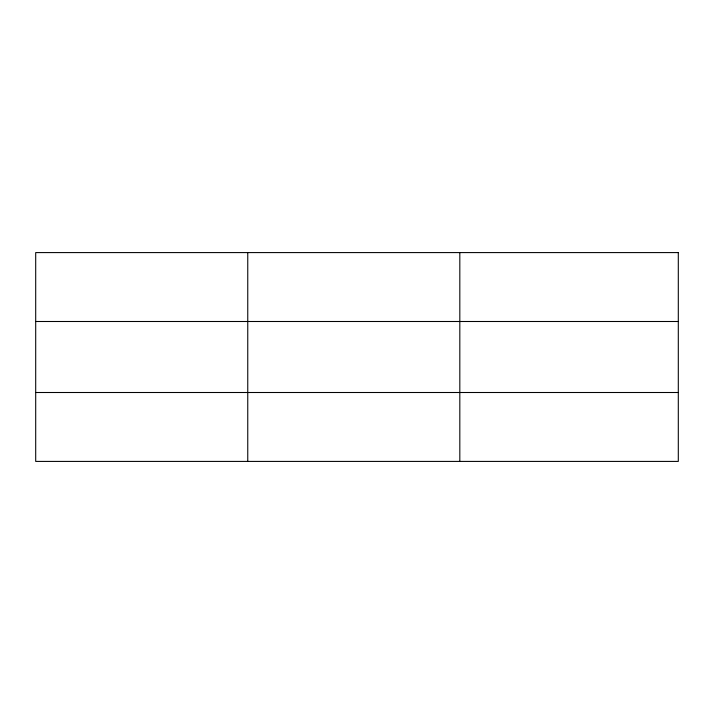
<?xml version="1.0" encoding="UTF-8"?>
<svg xmlns="http://www.w3.org/2000/svg" width="714" height="714" viewBox="0 0 714 714"><rect width="100%" height="100%" fill="white"/><g stroke="black" fill="none" stroke-linecap="round" stroke-linejoin="round"><path stroke-width="1.07" d="M247.758 461.414L247.758 252.586M459.816 461.414L459.816 252.586M35.7 321.496L678.3 321.496M35.7 392.504L678.3 392.504M678.3 252.586L678.3 461.414L35.7 461.414L35.7 252.586L678.3 252.586"/></g></svg>
